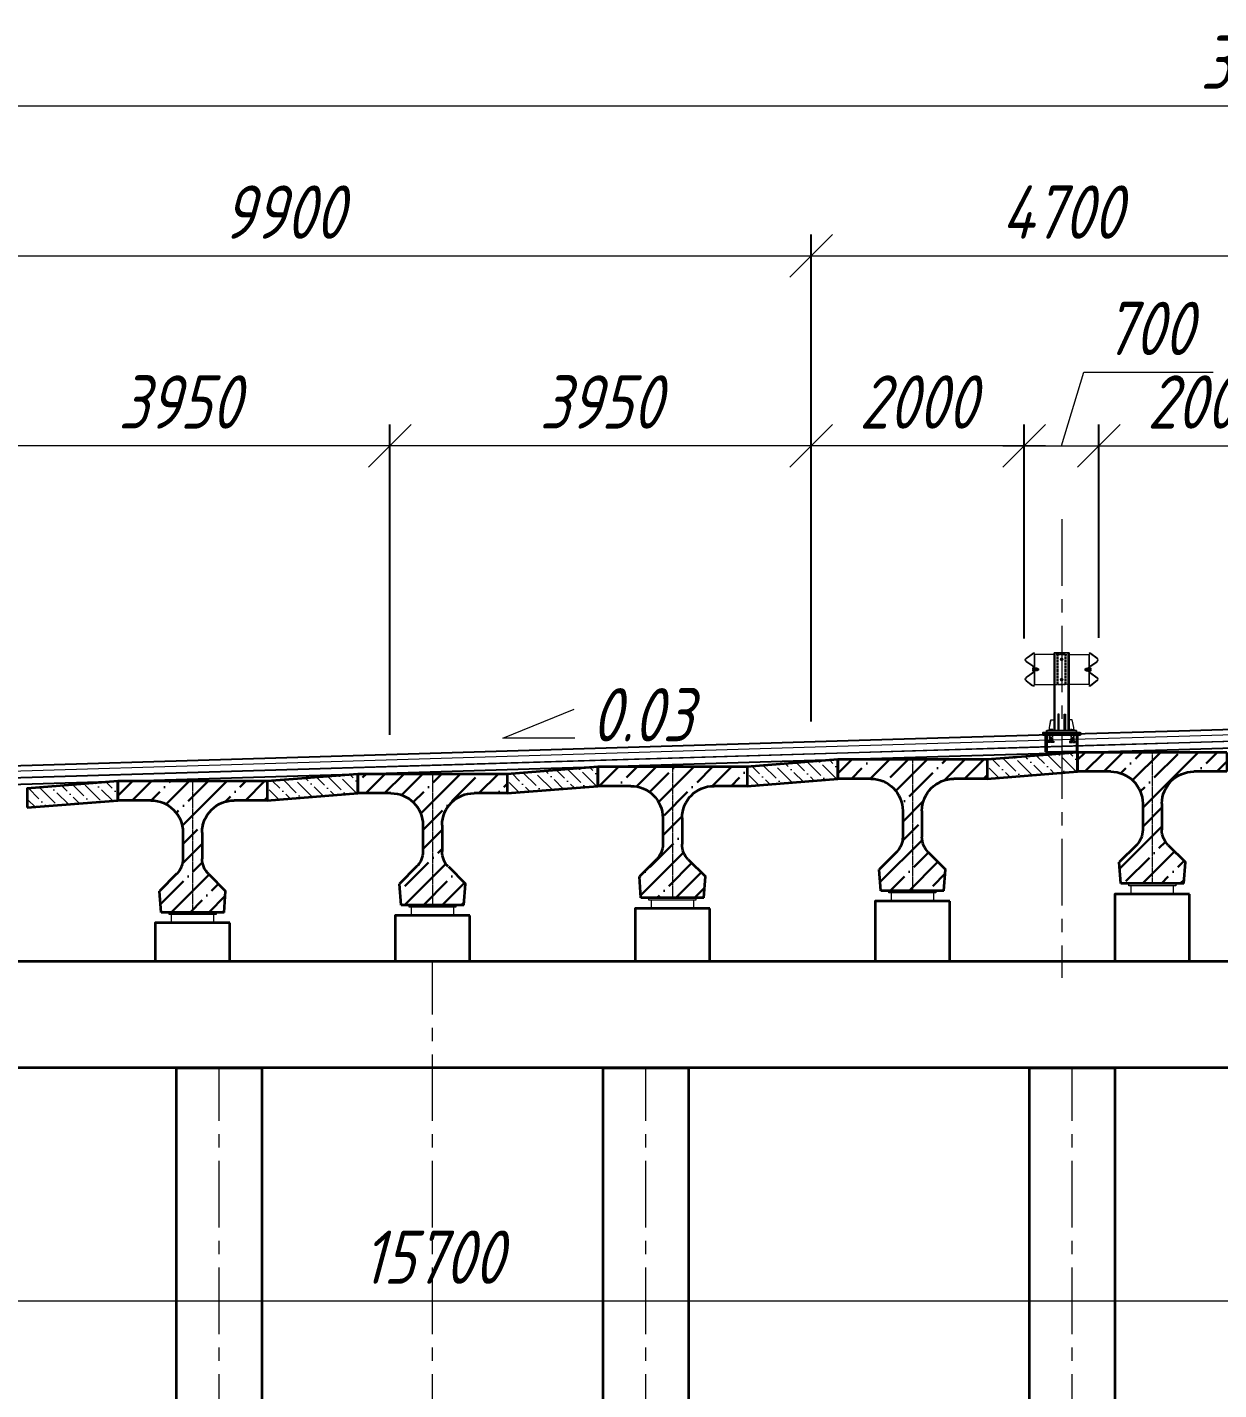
# Model space of a CAD drawing. Header units: millimetres. Extents: x 0 to 285450075, y -3000605 to 8125189010.
# Drawn here: x 7160940 to 7172113, y -57081 to -44301 of the extents above; entities that cross this region are included whole.
import ezdxf
from ezdxf import colors
from ezdxf.entities.mleader import LeaderData, LeaderLine
from ezdxf.math import Vec2, Vec3

# ---------------------------------------------------------------- set-up
doc = ezdxf.new("R2010")
doc.units = ezdxf.units.MM
for name, pattern in [('ACAD_ISO02W100', [15, 12, -3]), ('ACAD_ISO10W100', [18.5, 12, -3, 0.5, -3]), ('осевая', [2, 1.25, -0.25, 0.25, -0.25])]:
    doc.linetypes.add(name, pattern=pattern)
for name, color, linetype, lineweight in [('04_Невидимые', 3, 'Continuous', 13), ('1-Бетон', 106, 'Continuous', 35), ('1-Тонкая', 5, 'Continuous', 20), ('1-Штриховка', 8, 'Continuous', 9), ('ИС_TXT', 4, 'Continuous', 18), ('ИС_Выноски', 3, 'Continuous', 18), ('ИС_Ось', 3, 'осевая', 18), ('ИС_Разм', 3, 'Continuous', 18), ('ИС_Размер', 3, 'Continuous', 18), ('ПП_сплошная', 7, 'Continuous', 30)]:
    doc.layers.add(name, color=color, linetype=linetype, lineweight=lineweight)
doc.layers.add('Красный поперечник', color=1, linetype='Continuous')
doc.styles.add('0', font='isocpeur.ttf', dxfattribs={"width": 0.8, "oblique": 15})
doc.styles.add('ISOCPEUR', font='isocpeur.ttf', dxfattribs={"width": 0.8, "oblique": 15, "height": 2.5})
doc.dimstyles.new('М200', dxfattribs={"dimscale": 200, "dimtxt": 2.5, "dimasz": 2, "dimexe": 1, "dimexo": 1, "dimgap": 0.8, "dimtad": 1, "dimdec": 0, "dimzin": 0, "dimdsep": 46, "dimtxsty": '0', "dimblk": 'OBLIQUE', "dimcen": 0.09, "dimdle": 1, "dimclrd": 256, "dimclre": 256, "dimclrt": 256, "dimadec": 4, "dimazin": 0, "dimtfac": 1, "dimtdec": 0, "dimtmove": 1, "dimatfit": 2, "dimfxl": 1, "dimtolj": 1, "dimtzin": 0, "dimlwd": -1, "dimarcsym": 0})
pattern_1 = [(135, (1434717.92, -5303457.56), (-154.3481521, 42.0949506), [198.4375, -39.6875, 0, -39.6875])]

# ---------------------------------------------------------------- blocks, each defined once
blk = doc.blocks.new('Барьерка1')
at = {"lineweight": 15}
for p, q in [((1026, 1457), (1026, 727)), ((1034, 1457), (1034, 727)), ((1159, 727), (1159, 1457)), ((1166, 727), (1166, 1457)), ((1166, 1441), (1356, 1441)), ((1352, 1441), (1352, 1160)), ((1356, 1457), (1355, 1453)), ((1355, 1453), (1361, 1451)), ((1356, 1457), (1362, 1455)), ((1356, 1441), (1356, 1160)), ((1428, 1405), (1367, 1449)), ((1430, 1408), (1370, 1452)), ((1360, 1316), (1360, 1285)), ((1367, 1335), (1428, 1377)), ((1370, 1331), (1430, 1374)), ((1356, 1160), (1166, 1160)), ((1367, 1266), (1428, 1224)), ((1428, 1196), (1367, 1152)), ((1370, 1270), (1430, 1227)), ((1430, 1193), (1370, 1149)), ((1361, 1150), (1355, 1148)), ((1356, 1144), (1355, 1148)), ((1362, 1146), (1356, 1144)), ((980, 727), (980, 737)), ((1012, 737), (980, 737)), ((980, 727), (980, 737)), ((1006, 737), (980, 737)), ((996, 727), (980, 727)), ((1012, 727), (980, 727)), ((989, 727), (989, 737)), ((989, 727), (989, 737)), ((989, 727), (989, 737)), ((989, 727), (989, 737)), ((1003, 727), (1003, 737)), ((1003, 727), (1003, 737)), ((1003, 727), (1003, 737)), ((1003, 727), (1003, 737)), ((1003, 727), (1003, 737)), ((1003, 727), (1003, 737)), ((1003, 727), (1003, 737)), ((1003, 727), (1003, 737)), ((1003, 727), (1003, 737)), ((1003, 727), (1003, 737)), ((1010, 737), (1006, 737)), ((1012, 729), (1012, 737)), ((1012, 727), (1012, 735)), ((1012, 727), (1012, 735)), ((1012, 729), (1012, 735)), ((1012, 727), (1012, 735)), ((1012, 727), (1012, 735)), ((1180, 729), (1180, 737)), ((1180, 737), (1212, 737)), ((1180, 727), (1180, 735)), ((1180, 727), (1180, 735)), ((1180, 729), (1180, 735)), ((1180, 727), (1180, 735)), ((1180, 727), (1180, 735)), ((1180, 727), (1212, 727)), ((1182, 737), (1186, 737)), ((1186, 737), (1212, 737)), ((1189, 727), (1189, 737)), ((1189, 727), (1189, 737)), ((1189, 727), (1189, 737)), ((1189, 727), (1189, 737)), ((1189, 727), (1189, 737)), ((1189, 727), (1189, 737)), ((1189, 727), (1189, 737)), ((1189, 727), (1189, 737)), ((1189, 727), (1189, 737)), ((1189, 727), (1189, 737)), ((1196, 727), (1212, 727)), ((1203, 727), (1203, 737)), ((1203, 727), (1203, 737)), ((1203, 727), (1203, 737)), ((1203, 727), (1203, 737)), ((1212, 727), (1212, 737)), ((1212, 727), (1212, 737))]:
    blk.add_line(p, q, dxfattribs=at)
at = {"color": 3, "linetype": 'ACAD_ISO02W100', "lineweight": 15, "ltscale": 2}
for p, q in [((1063, 1441), (1166, 1441)), ((1063, 1160), (1063, 1441)), ((1138, 1160), (1138, 1441)), ((1166, 1160), (1063, 1160)), ((983, 707), (983, 687)), ((984, 687), (984, 627)), ((985, 707), (985, 687)), ((1007, 707), (1007, 687)), ((1008, 687), (1008, 627)), ((1009, 707), (1009, 687)), ((1183, 707), (1183, 687)), ((1184, 687), (1184, 627)), ((1185, 707), (1185, 687)), ((1207, 707), (1207, 687)), ((1208, 687), (1208, 627)), ((1209, 707), (1209, 687))]:
    blk.add_line(p, q, dxfattribs=at)
at = {"color": 7, "lineweight": 15}
for p, q in [((1313, 1306), (1313, 1295)), ((1313, 1306), (1325, 1306)), ((1313, 1295), (1325, 1295)), ((1325, 1311), (1325, 1290)), ((1326, 1313), (1333, 1313)), ((1326, 1288), (1333, 1288)), ((1334, 1311), (1334, 1290)), ((1334, 1311), (1334, 1290)), ((1335, 1313), (1350, 1313)), ((1335, 1313), (1340, 1313)), ((1335, 1288), (1350, 1288)), ((1335, 1288), (1340, 1288)), ((1339, 1306), (1350, 1306)), ((1339, 1295), (1350, 1295))]:
    blk.add_line(p, q, dxfattribs=at)
at = {"lineweight": 15, "ltscale": 5}
for p, q in [((1350, 1279), (1350, 1322)), ((1350, 1322), (1352, 1322)), ((1352, 1279), (1350, 1279)), ((1352, 1322), (1352, 1279))]:
    blk.add_line(p, q, dxfattribs=at)
at = {"linetype": 'Continuous'}
for p, q in [((946, 527), (946, 687)), ((956, 687), (956, 527)), ((1237, 687), (1237, 527)), ((1246, 527), (1246, 687)), ((946, 527), (1096, 527)), ((1246, 527), (1096, 527))]:
    blk.add_line(p, q, dxfattribs=at)
at = {"linetype": 'ACAD_ISO10W100', "ltscale": 2.5}
for p, q in [((996, 713), (996, 615)), ((1196, 713), (1196, 615))]:
    blk.add_line(p, q, dxfattribs=at)
at = {"lineweight": 15}
for points in [[(1167, 1457), (1026, 1457)], [(982, 727), (982, 757), (997, 827), (1027, 827)], [(1212, 727), (1212, 757), (1197, 827), (1167, 827)]]:
    blk.add_lwpolyline(points, dxfattribs=at)
at = {"color": 7, "lineweight": 15}
blk.add_lwpolyline([(1360, 1316), (1364, 1316, -0.414214), (1370, 1310), (1370, 1303), (1366, 1303), (1366, 1298), (1370, 1298), (1370, 1291, -0.414214), (1364, 1285), (1360, 1285), (1360, 1316)], format="xyb", dxfattribs=at)
at = {"lineweight": 15}
for points in [[(1071, 883), (1061, 883), (1061, 727), (1071, 727)], [(1121, 883), (1131, 883), (1131, 727), (1121, 727)], [(1236, 707), (956, 707), (956, 727), (1236, 727)]]:
    blk.add_lwpolyline(points, close=True, dxfattribs=at)
at = {"linetype": 'Continuous'}
for points in [[(1096, 707), (921, 707), (921, 687), (1096, 687)], [(1096, 707), (1271, 707), (1271, 687), (1096, 687)]]:
    blk.add_lwpolyline(points, dxfattribs=at)
blk.add_lwpolyline([(921, 687), (1271, 687), (1271, 707), (921, 707)], close=True, dxfattribs=at)
at = {"color": 3, "linetype": 'ACAD_ISO02W100', "lineweight": 15, "ltscale": 2}
for points in [[(982, 687), (1010, 687), (1010, 627), (982, 627)], [(1210, 687), (1182, 687), (1182, 627), (1210, 627)], [(971, 627), (1021, 627), (1021, 617), (971, 617)], [(1221, 627), (1171, 627), (1171, 617), (1221, 617)]]:
    blk.add_lwpolyline(points, close=True, dxfattribs=at)
at = {"lineweight": 15}
for centre in [(1096, 1396), (1096, 1205)]:
    blk.add_circle(centre, 10.9, dxfattribs=at)
for centre, radius, start, end in [((1358, 1436), 16, 53.8126, 78.6901), ((1358, 1436), 20, 53.8126, 78.6901), ((1419, 1391), 20, 302.4532, 57.5468), ((1380, 1315), 24, 122.4532, 180), ((1380, 1315), 20, 122.4532, 180), ((1419, 1391), 16, 302.4532, 57.5468), ((1358, 1165), 16, 281.3099, 306.1874), ((1358, 1165), 20, 281.3099, 306.1874), ((982, 735), 2, 90, 180), ((982, 729), 2, 180, 270), ((987, 735), 2, 0, 90), ((987, 729), 2, 270, 0), ((991, 735), 2, 90, 180), ((991, 729), 2, 180, 270), ((1001, 735), 2, 0, 90), ((1001, 729), 2, 270, 0), ((1005, 735), 2, 90, 180), ((1005, 729), 2, 180, 270), ((1010, 735), 2, 359.9996, 90), ((1010, 729), 2, 270, 0), ((1182, 735), 2, 90, 180.0004), ((1182, 729), 2, 180, 270), ((1187, 735), 2, 0, 90), ((1187, 729), 2, 270, 0), ((1191, 735), 2, 90, 180), ((1191, 729), 2, 180, 270), ((1201, 735), 2, 0, 90), ((1201, 729), 2, 270, 0), ((1205, 735), 2, 90, 180), ((1205, 729), 2, 180, 270), ((1210, 735), 2, 0, 90), ((1210, 729), 2, 270, 0)]:
    blk.add_arc(centre, radius, start, end, dxfattribs=at)
at = {"lineweight": 15, "ltscale": 0.2}
for centre, radius, start, end in [((1380, 1286), 24, 180, 237.5468), ((1380, 1286), 20, 180, 237.5468), ((1419, 1210), 16, 302.4532, 57.5468), ((1419, 1210), 20, 302.4532, 57.5468)]:
    blk.add_arc(centre, radius, start, end, dxfattribs=at)
at = {"color": 7, "lineweight": 15}
for centre, major_axis, start_param, end_param in [((1329, 1310), (3.23, 3.23), 1.691386, 2.356194), ((1329, 1311), (-3.23, 3.23), 0.785398, 2.356194), ((1329, 1301), (3.23, 3.23), 0.785398, 2.356194), ((1329, 1300), (-3.23, 3.23), 0.785398, 2.356194), ((1329, 1290), (3.23, 3.23), 0.785398, 2.356194), ((1329, 1290), (-3.23, 3.23), 0.785398, 1.450207), ((1329, 1311), (3.23, 3.23), 3.926991, 5.497787), ((1329, 1301), (-3.23, 3.23), 3.926991, 5.497787), ((1329, 1300), (3.23, 3.23), 3.926991, 5.497787), ((1329, 1290), (-3.23, 3.23), 3.926991, 5.497787), ((1329, 1310), (-3.23, 3.23), 3.926991, 4.5918), ((1329, 1290), (3.23, 3.23), 4.832978, 5.497787), ((1339, 1310), (3.23, 3.23), 1.691386, 2.356194), ((1339, 1311), (3.23, 3.23), 2.356194, 3.926991), ((1339, 1301), (-3.23, 3.23), -0.785398, 0.785398), ((1339, 1300), (3.23, 3.23), 2.356194, 3.926991), ((1339, 1290), (-3.23, 3.23), -0.785398, 0.785398), ((1339, 1290), (-3.23, 3.23), 0.785398, 1.450207)]:
    blk.add_ellipse(centre, major_axis=major_axis, ratio=1, start_param=start_param, end_param=end_param, dxfattribs=at)
blk = doc.blocks.new('_OBLIQUE')
at = {"color": 0, "linetype": 'ByBlock', "lineweight": -2}
blk.add_line((0.5, 0.5), (-0.5, -0.5), dxfattribs=at)
blk = doc.blocks.new('*D1159')
at = {"layer": 'Defpoints', "color": 0, "linetype": 'Continuous', "transparency": 16777216}
for p in [(7172990, -46445), (7172990, -50772), (7168290, -51013)]:
    blk.add_point(p, dxfattribs=at)
at = {"layer": 'ИС_Размер', "lineweight": -2, "transparency": 16777216}
for p, q in [((7168290, -50813), (7168290, -46245)), ((7172990, -50572), (7172990, -46245))]:
    blk.add_line(p, q, dxfattribs=at)
at = {"layer": 'ИС_Размер', "transparency": 16777216}
blk.add_line((7168090, -46445), (7173190, -46445), dxfattribs=at)
at = {"layer": 'ИС_Размер', "linetype": 'Continuous', "transparency": 16777216, "xscale": 400, "yscale": 400, "zscale": 400, "rotation": 180}
blk.add_blockref('_OBLIQUE', (7168290, -46445), dxfattribs=at)
at = {"layer": 'ИС_Размер', "linetype": 'Continuous', "transparency": 16777216, "xscale": 400, "yscale": 400, "zscale": 400}
blk.add_blockref('_OBLIQUE', (7172990, -46445), dxfattribs=at)
at = {"layer": 'ИС_Размер', "linetype": 'Continuous', "transparency": 16777216, "insert": (7170640, -46035), "char_height": 500, "attachment_point": 5, "style": '0'}
blk.add_mtext('\\A1;4700', dxfattribs=at)
blk = doc.blocks.new('*D1160')
at = {"layer": 'Defpoints', "color": 0, "transparency": 16777216}
for p in [(7172990, -48226), (7170990, -50229), (7172990, -50772)]:
    blk.add_point(p, dxfattribs=at)
at = {"layer": 'ИС_Размер', "lineweight": -2, "transparency": 16777216}
for p, q in [((7170990, -50029), (7170990, -48026)), ((7172990, -50572), (7172990, -48026))]:
    blk.add_line(p, q, dxfattribs=at)
at = {"layer": 'ИС_Размер', "transparency": 16777216}
blk.add_line((7170790, -48226), (7173190, -48226), dxfattribs=at)
at = {"layer": 'ИС_Размер', "transparency": 16777216, "xscale": 400, "yscale": 400, "zscale": 400, "rotation": 180}
blk.add_blockref('_OBLIQUE', (7170990, -48226), dxfattribs=at)
at = {"layer": 'ИС_Размер', "transparency": 16777216, "xscale": 400, "yscale": 400, "zscale": 400}
blk.add_blockref('_OBLIQUE', (7172990, -48226), dxfattribs=at)
at = {"layer": 'ИС_Размер', "transparency": 16777216, "insert": (7171990, -47816), "char_height": 500, "attachment_point": 5, "style": '0'}
blk.add_mtext('\\A1;2000', dxfattribs=at)
blk = doc.blocks.new('*D1167')
at = {"layer": 'Defpoints', "color": 0, "linetype": 'Continuous', "transparency": 16777216}
for p in [(7188340, -45040), (7156890, -50279), (7188340, -50380)]:
    blk.add_point(p, dxfattribs=at)
at = {"layer": 'ИС_Размер', "lineweight": -2, "transparency": 16777216}
for p, q in [((7156890, -50079), (7156890, -44840)), ((7188340, -50180), (7188340, -44840))]:
    blk.add_line(p, q, dxfattribs=at)
at = {"layer": 'ИС_Размер', "transparency": 16777216}
blk.add_line((7156690, -45040), (7188540, -45040), dxfattribs=at)
at = {"layer": 'ИС_Размер', "linetype": 'Continuous', "transparency": 16777216, "xscale": 400, "yscale": 400, "zscale": 400, "rotation": 180}
blk.add_blockref('_OBLIQUE', (7156890, -45040), dxfattribs=at)
at = {"layer": 'ИС_Размер', "linetype": 'Continuous', "transparency": 16777216, "xscale": 400, "yscale": 400, "zscale": 400}
blk.add_blockref('_OBLIQUE', (7188340, -45040), dxfattribs=at)
at = {"layer": 'ИС_Размер', "linetype": 'Continuous', "transparency": 16777216, "insert": (7172615, -44630), "char_height": 500, "attachment_point": 5, "style": '0'}
blk.add_mtext('\\A1;31450', dxfattribs=at)
blk = doc.blocks.new('*D1169')
at = {"layer": 'Defpoints', "color": 0, "transparency": 16777216}
for p in [(7170990, -48226), (7170290, -50235), (7170990, -50229)]:
    blk.add_point(p, dxfattribs=at)
at = {"layer": 'ИС_Размер', "transparency": 16777216}
for p, q in [((7170640, -48226), (7170847, -47536)), ((7170847, -47536), (7172061, -47536)), ((7170090, -48226), (7171190, -48226))]:
    blk.add_line(p, q, dxfattribs=at)
at = {"layer": 'ИС_Размер', "lineweight": -2, "transparency": 16777216}
for p, q in [((7170290, -50035), (7170290, -48026)), ((7170990, -50029), (7170990, -48026))]:
    blk.add_line(p, q, dxfattribs=at)
at = {"layer": 'ИС_Размер', "transparency": 16777216, "xscale": 400, "yscale": 400, "zscale": 400, "rotation": 180}
blk.add_blockref('_OBLIQUE', (7170290, -48226), dxfattribs=at)
at = {"layer": 'ИС_Размер', "transparency": 16777216, "xscale": 400, "yscale": 400, "zscale": 400}
blk.add_blockref('_OBLIQUE', (7170990, -48226), dxfattribs=at)
at = {"layer": 'ИС_Размер', "transparency": 16777216, "insert": (7171454, -47126), "char_height": 500, "attachment_point": 5, "style": '0'}
blk.add_mtext('\\A1;700', dxfattribs=at)
blk = doc.blocks.new('*D1170')
at = {"layer": 'Defpoints', "color": 0, "transparency": 16777216}
for p in [(7168290, -48226), (7170290, -50235), (7168290, -51013)]:
    blk.add_point(p, dxfattribs=at)
at = {"layer": 'ИС_Размер', "lineweight": -2, "transparency": 16777216}
for p, q in [((7168290, -50813), (7168290, -48026)), ((7170290, -50035), (7170290, -48026))]:
    blk.add_line(p, q, dxfattribs=at)
at = {"layer": 'ИС_Размер', "transparency": 16777216}
blk.add_line((7170490, -48226), (7168090, -48226), dxfattribs=at)
at = {"layer": 'ИС_Размер', "transparency": 16777216, "xscale": 400, "yscale": 400, "zscale": 400, "rotation": 180}
blk.add_blockref('_OBLIQUE', (7168290, -48226), dxfattribs=at)
at = {"layer": 'ИС_Размер', "transparency": 16777216, "xscale": 400, "yscale": 400, "zscale": 400}
blk.add_blockref('_OBLIQUE', (7170290, -48226), dxfattribs=at)
at = {"layer": 'ИС_Размер', "transparency": 16777216, "insert": (7169290, -47816), "char_height": 500, "attachment_point": 5, "style": '0'}
blk.add_mtext('\\A1;2000', dxfattribs=at)
blk = doc.blocks.new('*D1171')
at = {"layer": 'Defpoints', "color": 0, "linetype": 'Continuous', "transparency": 16777216}
for p in [(7164340, -48226), (7168290, -51013), (7164340, -51139)]:
    blk.add_point(p, dxfattribs=at)
at = {"layer": 'ИС_Размер', "lineweight": -2, "transparency": 16777216}
for p, q in [((7164340, -50939), (7164340, -48026)), ((7168290, -50813), (7168290, -48026))]:
    blk.add_line(p, q, dxfattribs=at)
at = {"layer": 'ИС_Размер', "transparency": 16777216}
blk.add_line((7168490, -48226), (7164140, -48226), dxfattribs=at)
at = {"layer": 'ИС_Размер', "linetype": 'Continuous', "transparency": 16777216, "xscale": 400, "yscale": 400, "zscale": 400, "rotation": 180}
blk.add_blockref('_OBLIQUE', (7164340, -48226), dxfattribs=at)
at = {"layer": 'ИС_Размер', "linetype": 'Continuous', "transparency": 16777216, "xscale": 400, "yscale": 400, "zscale": 400}
blk.add_blockref('_OBLIQUE', (7168290, -48226), dxfattribs=at)
at = {"layer": 'ИС_Размер', "linetype": 'Continuous', "transparency": 16777216, "insert": (7166315, -47816), "char_height": 500, "attachment_point": 5, "style": '0'}
blk.add_mtext('\\A1;3950', dxfattribs=at)
blk = doc.blocks.new('*D1172')
at = {"layer": 'Defpoints', "color": 0, "linetype": 'Continuous', "transparency": 16777216}
for p in [(7160390, -48226), (7164340, -51139), (7160390, -51260)]:
    blk.add_point(p, dxfattribs=at)
at = {"layer": 'ИС_Размер', "lineweight": -2, "transparency": 16777216}
for p, q in [((7160390, -51060), (7160390, -48026)), ((7164340, -50939), (7164340, -48026))]:
    blk.add_line(p, q, dxfattribs=at)
at = {"layer": 'ИС_Размер', "transparency": 16777216}
blk.add_line((7164540, -48226), (7160190, -48226), dxfattribs=at)
at = {"layer": 'ИС_Размер', "linetype": 'Continuous', "transparency": 16777216, "xscale": 400, "yscale": 400, "zscale": 400, "rotation": 180}
blk.add_blockref('_OBLIQUE', (7160390, -48226), dxfattribs=at)
at = {"layer": 'ИС_Размер', "linetype": 'Continuous', "transparency": 16777216, "xscale": 400, "yscale": 400, "zscale": 400}
blk.add_blockref('_OBLIQUE', (7164340, -48226), dxfattribs=at)
at = {"layer": 'ИС_Размер', "linetype": 'Continuous', "transparency": 16777216, "insert": (7162365, -47816), "char_height": 500, "attachment_point": 5, "style": '0'}
blk.add_mtext('\\A1;3950', dxfattribs=at)
blk = doc.blocks.new('*D1177')
at = {"layer": 'Defpoints', "color": 0, "linetype": 'Continuous', "transparency": 16777216}
for p in [(7168290, -46445), (7158390, -50705), (7168290, -51013)]:
    blk.add_point(p, dxfattribs=at)
at = {"layer": 'ИС_Размер', "lineweight": -2, "transparency": 16777216}
for p, q in [((7158390, -50505), (7158390, -46245)), ((7168290, -50813), (7168290, -46245))]:
    blk.add_line(p, q, dxfattribs=at)
at = {"layer": 'ИС_Размер', "transparency": 16777216}
blk.add_line((7158190, -46445), (7168490, -46445), dxfattribs=at)
at = {"layer": 'ИС_Размер', "linetype": 'Continuous', "transparency": 16777216, "xscale": 400, "yscale": 400, "zscale": 400, "rotation": 180}
blk.add_blockref('_OBLIQUE', (7158390, -46445), dxfattribs=at)
at = {"layer": 'ИС_Размер', "linetype": 'Continuous', "transparency": 16777216, "xscale": 400, "yscale": 400, "zscale": 400}
blk.add_blockref('_OBLIQUE', (7168290, -46445), dxfattribs=at)
at = {"layer": 'ИС_Размер', "linetype": 'Continuous', "transparency": 16777216, "insert": (7163340, -46035), "char_height": 500, "attachment_point": 5, "style": '0'}
blk.add_mtext('\\A1;9900', dxfattribs=at)
blk = doc.blocks.new('Б24 многофункц')
at = {"layer": 'ПП_сплошная', "ltscale": 100, "true_color": 0x808080}
h = blk.add_hatch(dxfattribs=at)
h.set_pattern_fill('ANSI35', color=8, scale=1000, angle=90, style=0)
h.set_pattern_definition([(135, (-1338186.6, -105300.83), (-176.776695, -176.776695), []), (135, (-1338186.6, -105124.05), (-176.776695, -176.776695), [312.5, -62.5, 0, -62.5])])
h.paths.add_polyline_path([(0, 0), (-700, 0), (-700, -180), (-390, -180, -0.414214), (-90, -480), (-90, -727, -0.198912), (-149, -869), (-310, -1030), (-295, -1230), (0, -1230)])
h.paths.add_polyline_path([(0, 0), (0, -1230), (295, -1230), (310, -1030), (149, -869, -0.198912), (90, -727), (90, -480, -0.414214), (390, -180), (700, -180), (700, 0)])
at = {"layer": '1-Бетон'}
for p, q in [((-700, 0), (700, 0)), ((-700, 0), (-700, -180)), ((700, 0), (700, -180)), ((-700, -180), (-390, -180)), ((390, -180), (700, -180)), ((-90, -480), (-90, -727)), ((90, -480), (90, -727)), ((-149, -869), (-310, -1030)), ((149, -869), (310, -1030)), ((-295, -1230), (-310, -1030)), ((295, -1230), (310, -1030)), ((-295, -1230), (295, -1230))]:
    blk.add_line(p, q, dxfattribs=at)
for centre, radius, start, end in [((-390, -480), 300, 0, 90), ((390, -480), 300, 90, 180), ((-290, -727), 200, 315, 0), ((290, -727), 200, 180, 225)]:
    blk.add_arc(centre, radius, start, end, dxfattribs=at)
at = {"layer": 'ИС_Ось', "ltscale": 10}
blk.add_lwpolyline([(0, 0), (0, -1230)], dxfattribs=at)
blk = doc.blocks.new('*U1024')
at = {"layer": '1-Бетон', "elevation": 0}
blk.add_lwpolyline([(-400, 4250), (400, 4250), (400, -4250), (-400, -4250)], close=True, dxfattribs=at)
at = {"layer": 'ИС_Ось', "ltscale": 500}
blk.add_line((0, -4250, 0), (0, 4250, 0), dxfattribs=at)
blk = doc.blocks.new('*U1025')
at = {"layer": '1-Бетон', "color": 0, "linetype": 'ByBlock', "lineweight": -2, "transparency": 16777216}
for p in [(0, 0), (4000, 0), (8000, 0), (12000, 0)]:
    blk.add_blockref('*U1024', p, dxfattribs=at)
blk = doc.blocks.new('*D1244')
at = {"layer": 'Defpoints', "color": 0, "linetype": 'Continuous', "transparency": 16777216}
for p in [(7156890, -54060), (7172590, -54060), (7172590, -56247)]:
    blk.add_point(p, dxfattribs=at)
at = {"layer": 'ИС_Размер', "lineweight": -2, "transparency": 16777216}
for p, q in [((7156890, -54260), (7156890, -56447)), ((7172590, -54260), (7172590, -56447))]:
    blk.add_line(p, q, dxfattribs=at)
at = {"layer": 'ИС_Размер', "transparency": 16777216}
blk.add_line((7156690, -56247), (7172790, -56247), dxfattribs=at)
at = {"layer": 'ИС_Размер', "linetype": 'Continuous', "transparency": 16777216, "xscale": 400, "yscale": 400, "zscale": 400, "rotation": 180}
blk.add_blockref('_OBLIQUE', (7156890, -56247), dxfattribs=at)
at = {"layer": 'ИС_Размер', "linetype": 'Continuous', "transparency": 16777216, "xscale": 400, "yscale": 400, "zscale": 400}
blk.add_blockref('_OBLIQUE', (7172590, -56247), dxfattribs=at)
at = {"layer": 'ИС_Размер', "linetype": 'Continuous', "transparency": 16777216, "insert": (7164740, -55837), "char_height": 500, "attachment_point": 5, "style": '0'}
blk.add_mtext('\\A1;15700', dxfattribs=at)
blk = doc.blocks.new('_None')

msp = doc.modelspace()

# ---------------------------------------------------------------- hatches: boundary and pattern name
at = {"layer": '1-Штриховка'}
h = msp.add_hatch(dxfattribs=at)
h.set_pattern_fill('ANSI36', color=256, scale=25, angle=90, style=0)
h.set_pattern_definition([(135, (1441467.92, -5303255.06), (-154.3481521, 42.0949506), [198.4375, -39.6875, 0, -39.6875])])
h.paths.add_polyline_path([(7170790.2817, -51102.9403), (7169940.2817, -51170.4403), (7169940.2817, -51350.4403), (7170790.2817, -51282.9403)])
h = msp.add_hatch(dxfattribs=at)
h.set_pattern_fill('ANSI36', color=256, scale=25, angle=90, style=0)
h.set_pattern_definition([(135, (1436967.92, -5303390.06), (-154.3481521, 42.0949506), [198.4375, -39.6875, 0, -39.6875])])
h.paths.add_polyline_path([(7166290.2817, -51237.9403), (7165440.2817, -51305.4403), (7165440.2817, -51485.4403), (7166290.2817, -51417.9403)])
h = msp.add_hatch(dxfattribs=at)
h.set_pattern_fill('ANSI36', color=256, scale=25, angle=90, style=0)
h.set_pattern_definition([(135, (1439217.92, -5303322.56), (-154.3481521, 42.0949506), [198.4375, -39.6875, 0, -39.6875])])
h.paths.add_polyline_path([(7168540.2817, -51170.4403), (7167690.2817, -51237.9403), (7167690.2817, -51417.9403), (7168540.2817, -51350.4403)])
h = msp.add_hatch(dxfattribs=at)
h.set_pattern_fill('ANSI36', color=256, scale=25, angle=90, style=0)
h.set_pattern_definition(pattern_1)
h.paths.add_polyline_path([(7164040.2817, -51305.4403), (7163190.2817, -51372.9403), (7163190.2817, -51552.9403), (7164040.2817, -51485.4403)])
h = msp.add_hatch(dxfattribs=at)
h.set_pattern_fill('ANSI36', color=256, scale=25, angle=90, style=0)
h.set_pattern_definition(pattern_1)
h.paths.add_polyline_path([(7161790.2817, -51372.9403), (7160940.2817, -51440.4403), (7160940.2817, -51620.4403), (7161790.2817, -51552.9403)])

# ---------------------------------------------------------------- linework, layer by layer
at = {"layer": '04_Невидимые'}
for points in [[(7171710.2817, -52352.9403), (7171270.2817, -52352.9403), (7171270.2817, -52332.9403), (7171710.2817, -52332.9403)], [(7167210.2817, -52487.9403), (7166770.2817, -52487.9403), (7166770.2817, -52467.9403), (7167210.2817, -52467.9403)], [(7169460.2817, -52420.4403), (7169020.2817, -52420.4403), (7169020.2817, -52400.4403), (7169460.2817, -52400.4403)], [(7162710.2817, -52622.9403), (7162270.2817, -52622.9403), (7162270.2817, -52602.9403), (7162710.2817, -52602.9403)], [(7164960.2817, -52555.4403), (7164520.2817, -52555.4403), (7164520.2817, -52535.4403), (7164960.2817, -52535.4403)]]:
    msp.add_lwpolyline(points, close=True, dxfattribs=at)
at = {"layer": '1-Бетон'}
for points in [[(7169940.2817, -51350.4403), (7170790.2817, -51282.9403), (7170790.2817, -51102.9403), (7169940.2817, -51170.4403)], [(7165440.2817, -51485.4403), (7166290.2817, -51417.9403), (7166290.2817, -51237.9403), (7165440.2817, -51305.4403)], [(7167690.2817, -51417.9403), (7168540.2817, -51350.4403), (7168540.2817, -51170.4403), (7167690.2817, -51237.9403)], [(7163190.2817, -51552.9403), (7164040.2817, -51485.4403), (7164040.2817, -51305.4403), (7163190.2817, -51372.9403)], [(7160940.2817, -51620.4403), (7161790.2817, -51552.9403), (7161790.2817, -51372.9403), (7160940.2817, -51440.4403)], [(7169590.2817, -52498.4403), (7168890.2817, -52498.4403), (7168890.2817, -53059.9505), (7169590.2817, -53059.9505)], [(7171840.2817, -52430.9403), (7171140.2817, -52430.9403), (7171140.2817, -53059.9505), (7171840.2817, -53059.9505)], [(7165090.2817, -52633.4403), (7164390.2817, -52633.4403), (7164390.2817, -53059.9505), (7165090.2817, -53059.9505)], [(7167340.2817, -52565.9403), (7166640.2817, -52565.9403), (7166640.2817, -53059.9505), (7167340.2817, -53059.9505)], [(7162840.2817, -52700.9403), (7162140.2817, -52700.9403), (7162140.2817, -53059.9505), (7162840.2817, -53059.9505)], [(7156890.0739, -53059.9505), (7172590.2489, -53059.9505), (7172590.2489, -54059.9505), (7156890.0739, -54059.9505)]]:
    msp.add_lwpolyline(points, close=True, dxfattribs=at)
at = {"layer": '1-Тонкая'}
for points in [[(7157140.0739, -51406.9505), (7159090.4763, -51328.9344), (7159840.4763, -51306.4344), (7163790.4763, -51187.9344), (7168740.4763, -51039.4344), (7170640.4763, -50982.4344), (7171740.4763, -50949.4344), (7176690.4763, -50800.9344), (7180640.4763, -50682.4344), (7184390.4763, -50569.9344), (7185140.4763, -50547.4344), (7188090.1337, -50458.9447)], [(7157140.0739, -51466.9505), (7159090.4763, -51388.9344), (7159840.4763, -51366.4344), (7163790.4763, -51247.9344), (7168740.4763, -51099.4344), (7170640.4763, -51042.4344), (7171740.4763, -51009.4344), (7176690.4763, -50860.9344), (7180640.4763, -50742.4344), (7184390.4763, -50629.9344), (7185140.4763, -50607.4344), (7188090.1337, -50518.9447)], [(7157140.0739, -51471.9505), (7159090.4763, -51393.9344), (7159840.4763, -51371.4344), (7163790.4763, -51252.9344), (7168740.4763, -51104.4344), (7170640.4763, -51047.4344), (7171740.4763, -51014.4344), (7176690.4763, -50865.9344), (7180640.4763, -50747.4344), (7184390.4763, -50634.9344), (7185140.4763, -50612.4344), (7188090.1337, -50523.9447)]]:
    msp.add_lwpolyline(points, dxfattribs=at)
at = {"layer": 'Defpoints', "color": 252, "true_color": 0x939598}
msp.add_lwpolyline([(7157140.0739, -51531.9505), (7159090.4763, -51453.9344), (7159840.4763, -51431.4344), (7163790.4763, -51312.9344), (7168740.4763, -51164.4344), (7170640.4763, -51107.4344), (7171740.4763, -51074.4344), (7176690.4763, -50925.9344), (7180640.4763, -50807.4344), (7184390.4763, -50694.9344), (7185140.4763, -50672.4344), (7188090.1337, -50583.9447)], dxfattribs=at)
at = {"layer": 'ИС_TXT', "color": 3, "ltscale": 500, "elevation": 0}
msp.add_lwpolyline([(7166076.2119, -50968.0509), (7165398.5202, -50968.0509), (7166069.7425, -50697.1975)], dxfattribs=at)
at = {"layer": 'ИС_Ось', "ltscale": 500}
msp.add_lwpolyline([(7170640.4742, -48914.3666), (7170640.4742, -53218.1436)], dxfattribs=at)
at = {"layer": 'ИС_Ось', "ltscale": 500, "elevation": 0.0017}
msp.add_lwpolyline([(7164740.2817, -62559.693), (7164740.2817, -53059.9505)], dxfattribs=at)
at = {"layer": 'ИС_Размер'}
for points in [[(7171690.2817, -52352.9403), (7171290.2817, -52352.9403), (7171290.2817, -52430.9403), (7171690.2817, -52430.9403), (7171690.2817, -52352.9403)], [(7167190.2817, -52487.9403), (7166790.2817, -52487.9403), (7166790.2817, -52565.9403), (7167190.2817, -52565.9403), (7167190.2817, -52487.9403)], [(7169440.2817, -52420.4403), (7169040.2817, -52420.4403), (7169040.2817, -52498.4403), (7169440.2817, -52498.4403), (7169440.2817, -52420.4403)], [(7162690.2817, -52622.9403), (7162290.2817, -52622.9403), (7162290.2817, -52700.9403), (7162690.2817, -52700.9403), (7162690.2817, -52622.9403)], [(7164940.2817, -52555.4403), (7164540.2817, -52555.4403), (7164540.2817, -52633.4403), (7164940.2817, -52633.4403), (7164940.2817, -52555.4403)]]:
    msp.add_lwpolyline(points, dxfattribs=at)
at = {"layer": 'Красный поперечник'}
msp.add_lwpolyline([(7157140.0739, -51356.9505), (7159090.4763, -51278.9344), (7159840.4763, -51256.4344), (7163790.4763, -51137.9344), (7168740.4763, -50989.4344), (7170640.4763, -50932.4344), (7171740.4763, -50899.4344), (7176690.4763, -50750.9344), (7180640.4763, -50632.4344), (7184390.4763, -50519.9344), (7185140.4763, -50497.4344), (7188090.1337, -50408.9447)], dxfattribs=at)

# ---------------------------------------------------------------- block references
at = {"xscale": -1}
msp.add_blockref('Барьерка1', (7171737.0083, -51625.8461), dxfattribs=at)
msp.add_blockref('Барьерка1', (7169543.3861, -51625.8461))
at = {"layer": '1-Бетон', "color": 5}
msp.add_blockref('*U1025', (7158740.2817, -58309.8225, 0.0009), dxfattribs=at)
at = {"layer": 'ИС_Размер', "xscale": -1}
for p in [(7171490.2817, -51102.9403), (7166990.2817, -51237.9403), (7169240.2817, -51170.4403), (7164740.2817, -51305.4403), (7162490.2817, -51372.9403)]:
    msp.add_blockref('Б24 многофункц', p, dxfattribs=at)

# ---------------------------------------------------------------- texts
at = {"layer": 'ИС_Разм', "color": 3, "ltscale": 0.4, "insert": (7166703.3345, -50749.5101, 0), "char_height": 500, "attachment_point": 5, "style": 'ISOCPEUR'}
msp.add_mtext('\\pxqc;0.03', dxfattribs=at)

# ---------------------------------------------------------------- dimensions: what is measured, and where the dimension line sits
at = {"layer": 'ИС_Размер', "linetype": 'Continuous'}
for base, p1, p2, picture, middle in [((7188340.1337, -45039.5422), (7156890.4276, -50279.4233), (7188340.1337, -50380.4403), '*D1167', (7172615.2806, -44629.5422)), ((7172990.0717, -46445.0847), (7168290.0717, -51012.741), (7172990.0717, -50771.6979), '*D1159', (7170640.0717, -46035.0847)), ((7172590.2489, -56246.902), (7156890.0739, -54059.9505), (7172590.2489, -54059.9505), '*D1244', (7164740.1614, -55836.902))]:
    dim = msp.add_linear_dim(base=base, p1=p1, p2=p2, dimstyle='М200', dxfattribs=at)
    dim.commit()
    dim.dimension.update_dxf_attribs({"geometry": picture, "text_midpoint": middle})
for base, p1, p2, picture, middle in [((7168290.0717, -46445.0847), (7158390.0717, -50705.3011), (7168290.0717, -51012.741), '*D1177', (7163340.0717, -46035.0847)), ((7160390.0717, -48225.9144), (7164340.0717, -51139.4011), (7160390.0717, -51260.411), '*D1172', (7162365.0717, -47815.9144)), ((7164340.0717, -48225.9144), (7168290.0717, -51012.741), (7164340.0717, -51139.4011), '*D1171', (7166315.0717, -47815.9144))]:
    dim = msp.add_linear_dim(base=base, p1=p1, p2=p2, angle=180, dimstyle='М200', dxfattribs=at)
    dim.commit()
    dim.dimension.update_dxf_attribs({"geometry": picture, "text_midpoint": middle})
at = {"layer": 'ИС_Размер'}
for base, p1, p2, picture, middle in [((7170990.0717, -48225.9144), (7170289.6693, -50234.6465), (7170990.0717, -50228.678), '*D1169', (7171006.8705, -47125.9144)), ((7172990.0717, -48225.9144), (7170990.0717, -50228.678), (7172990.0717, -50771.6979), '*D1160', (7171990.0717, -47815.9144))]:
    dim = msp.add_linear_dim(base=base, p1=p1, p2=p2, dimstyle='М200', dxfattribs=at)
    dim.commit()
    dim.dimension.update_dxf_attribs({"geometry": picture, "text_midpoint": middle})
dim = msp.add_linear_dim(base=(7168290.0717, -48225.9144), p1=(7170289.6693, -50234.6465), p2=(7168290.0717, -51012.741), angle=180, dimstyle='М200', dxfattribs=at)
dim.commit()
dim.dimension.update_dxf_attribs({"geometry": '*D1170', "text_midpoint": (7169289.8705, -47815.9144)})

# ---------------------------------------------------------------- leaders
at = {"layer": 'ИС_Выноски'}
ml = msp.add_multileader_mtext('Standard', dxfattribs=at)
ml.set_content('Ось водоотвода ', color=256, style='ISOCPEUR')
ml.set_leader_properties(color=256, linetype='ByLayer', lineweight=-1)
ml.set_arrow_properties(name='NONE')
ml.build(insert=Vec2(0, 0))
ml.multileader.update_dxf_attribs({"text_left_attachment_type": 6, "text_right_attachment_type": 6, "dogleg_length": 0.36, "arrow_head_size": 600, "scale": 50})
ctx = ml.context
ctx.base_point, ctx.scale, ctx.char_height, ctx.arrow_head_size, ctx.landing_gap_size, ctx.plane_origin = Vec3(7224123.5537, -49232.2618, -5778.159), 50, 500, 600, 9, Vec3(7241742.0037, -53614.1373, -5778.159)
ctx.left_attachment, ctx.right_attachment, ctx.text_align_type = 6, 6, 1
notes = []
notes.append((ctx, [(1, (1, 1, 0), (7227196.0492, -49232.2618, -5778.159), (-1, 0), 80.5209, [(1, [(7227680.9576, -50012.2618, -5778.159)], 0, [])])]))
ctx.mtext.insert, ctx.mtext.width, ctx.mtext.alignment, ctx.mtext.flow_direction = Vec3(7225619.541, -48632.2618, -5778.159), 4099.251767, 2, 5
for ctx, leaders in notes:
    for number, flags, end, landing, length, lines in leaders:
        leader = LeaderData()
        leader.index, (leader.has_last_leader_line, leader.has_dogleg_vector, leader.attachment_direction) = number, flags
        leader.last_leader_point, leader.dogleg_vector, leader.dogleg_length = Vec3(end), Vec3(landing), length
        for number, points, colour, breaks in lines:
            line = LeaderLine()
            line.index, line.vertices, line.color, line.breaks = number, Vec3.list(points), colors.encode_raw_color(colour), breaks
            leader.lines.append(line)
        ctx.leaders.append(leader)

doc.saveas('drawing.dxf')
